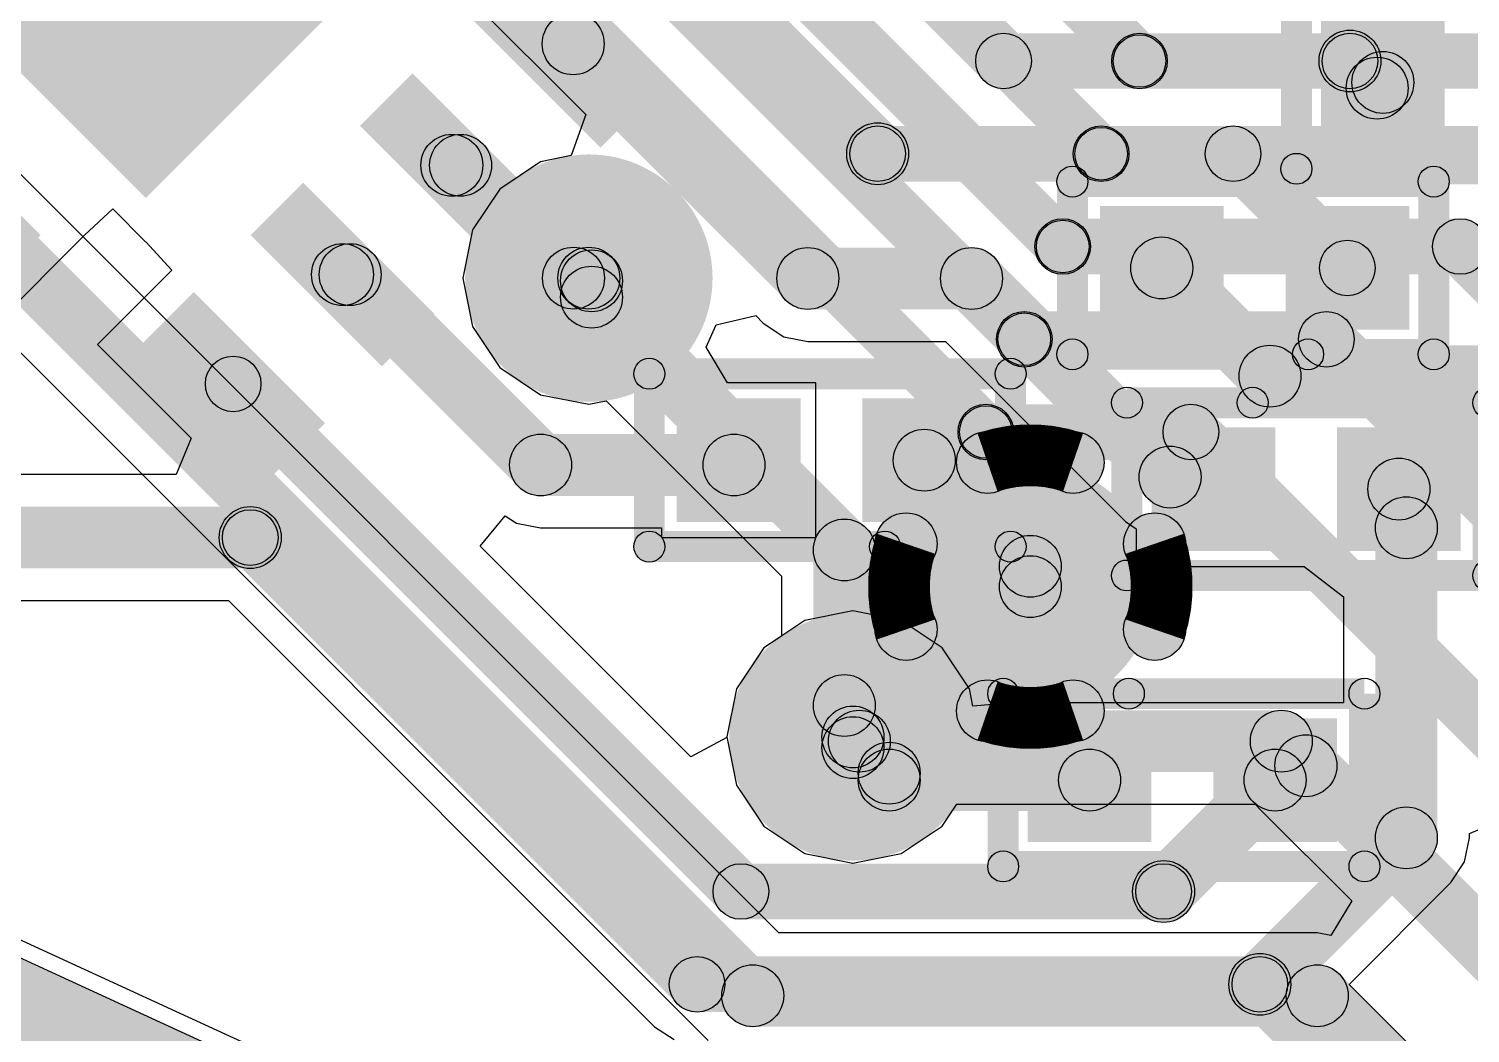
# Model space of a CAD drawing. Header units: millimetres. Extents: x -1.43 to 1.09, y -0.91 to 0.99.
# Drawn here: x -1.0299 to -0.8464, y -0.8297 to -0.7018 of the extents above; entities that cross this region are included whole.
import ezdxf

# ---------------------------------------------------------------- set-up
doc = ezdxf.new("R2010")
doc.units = ezdxf.units.MM
doc.header["$MEASUREMENT"] = 0
for name, color, linetype in [('BottomLayer', 5, 'Continuous'), ('InternalPlane1', 76, 'Continuous'), ('InternalPlane2', 16, 'Continuous'), ('TopLayer', 1, 'Continuous'), ('TopOverlay', 2, 'Continuous'), ('TopPaste', 8, 'Continuous'), ('TopSolder', 216, 'Continuous'), ('ViaHoleLayer', 16, 'Continuous')]:
    doc.layers.add(name, color=color, linetype=linetype)

# ---------------------------------------------------------------- blocks, each defined once
blk = doc.blocks.new('__51051________19')
at = {"layer": 'TopLayer'}
for points in [[(-0.04076, -0.05341), (-0.04076, 0.06667), (0.03994, 0.06667), (0.03994, -0.05341)], [(0.05274, 0.0212), (0.07636, 0.0212), (0.07636, 0.01175), (0.05274, 0.01175)], [(0.05274, 0.00151), (0.07636, 0.00151), (0.07636, -0.00794), (0.05274, -0.00794)], [(0.05274, -0.01817), (0.07636, -0.01817), (0.07636, -0.02762), (0.05274, -0.02762)], [(0.05274, -0.03786), (0.07636, -0.03786), (0.07636, -0.04731), (0.05274, -0.04731)], [(0.05274, -0.05754), (0.07636, -0.05754), (0.07636, -0.06699), (0.05274, -0.06699)], [(0.02439, -0.08983), (0.02439, -0.0662), (0.03384, -0.0662), (0.03384, -0.08983)]]:
    blk.add_hatch(color=1, dxfattribs=at).paths.add_polyline_path(points)
at = {"layer": 'TopPaste'}
for points in [[(-0.04076, -0.05341), (-0.04076, 0.06667), (0.03994, 0.06667), (0.03994, -0.05341)], [(0.05274, 0.0212), (0.07636, 0.0212), (0.07636, 0.01175), (0.05274, 0.01175)], [(0.05274, 0.00151), (0.07636, 0.00151), (0.07636, -0.00794), (0.05274, -0.00794)], [(0.05274, -0.01817), (0.07636, -0.01817), (0.07636, -0.02762), (0.05274, -0.02762)], [(0.05274, -0.03786), (0.07636, -0.03786), (0.07636, -0.04731), (0.05274, -0.04731)], [(0.05274, -0.05754), (0.07636, -0.05754), (0.07636, -0.06699), (0.05274, -0.06699)], [(0.02439, -0.08983), (0.02439, -0.0662), (0.03384, -0.0662), (0.03384, -0.08983)]]:
    blk.add_hatch(color=8, dxfattribs=at).paths.add_polyline_path(points)
at = {"layer": 'TopSolder'}
for points in [[(-0.04076, -0.05341), (-0.04076, 0.06667), (0.03994, 0.06667), (0.03994, -0.05341)], [(0.05274, 0.0212), (0.07636, 0.0212), (0.07636, 0.01175), (0.05274, 0.01175)], [(0.05274, 0.00151), (0.07636, 0.00151), (0.07636, -0.00794), (0.05274, -0.00794)], [(0.05274, -0.01817), (0.07636, -0.01817), (0.07636, -0.02762), (0.05274, -0.02762)], [(0.05274, -0.03786), (0.07636, -0.03786), (0.07636, -0.04731), (0.05274, -0.04731)], [(0.05274, -0.05754), (0.07636, -0.05754), (0.07636, -0.06699), (0.05274, -0.06699)], [(0.02439, -0.08983), (0.02439, -0.0662), (0.03384, -0.0662), (0.03384, -0.08983)]]:
    blk.add_hatch(color=216, dxfattribs=at).paths.add_polyline_path(points)
blk = doc.blocks.new('PASSIVE__0201__0603__21')
at = {"layer": 'TopLayer'}
for points in [[(-0.00591, 0.00591), (0.00591, 0.00591), (0.00591, -0.00591), (-0.00591, -0.00591)], [(0.01772, 0.00591), (0.02953, 0.00591), (0.02953, -0.00591), (0.01772, -0.00591)]]:
    blk.add_hatch(color=1, dxfattribs=at).paths.add_polyline_path(points)
at = {"layer": 'TopOverlay'}
h = blk.add_hatch(color=2, dxfattribs=at)
edge = h.paths.add_edge_path()
edge.add_arc((-0.011, 0.011), 0.00197, 0, 360)
h = blk.add_hatch(color=2, dxfattribs=at)
edge = h.paths.add_edge_path()
edge.add_arc((-0.011, 0.011), 0.00197, 0, 360)
for points in [[(0.005, 0.01297), (0.005, 0.00903), (-0.011, 0.00903), (-0.011, 0.01297)], [(0.035, 0.01297), (0.035, 0.00903), (0.005, 0.00903), (0.005, 0.01297)], [(-0.01297, 0.011), (-0.00903, 0.011), (-0.00903, -0.011), (-0.01297, -0.011)], [(0.03303, 0.011), (0.03697, 0.011), (0.03697, -0.011), (0.03303, -0.011)], [(0.035, -0.00903), (0.035, -0.01297), (-0.011, -0.01297), (-0.011, -0.00903)]]:
    blk.add_hatch(color=2, dxfattribs=at).paths.add_polyline_path(points)
h = blk.add_hatch(color=2, dxfattribs=at)
edge = h.paths.add_edge_path()
edge.add_arc((0.005, 0.011), 0.00197, 0, 360)
h = blk.add_hatch(color=2, dxfattribs=at)
edge = h.paths.add_edge_path()
edge.add_arc((0.005, 0.011), 0.00197, 0, 360)
h = blk.add_hatch(color=2, dxfattribs=at)
edge = h.paths.add_edge_path()
edge.add_arc((0.035, 0.011), 0.00197, 0, 360)
h = blk.add_hatch(color=2, dxfattribs=at)
edge = h.paths.add_edge_path()
edge.add_arc((0.035, 0.011), 0.00197, 0, 360)
h = blk.add_hatch(color=2, dxfattribs=at)
edge = h.paths.add_edge_path()
edge.add_arc((-0.011, -0.011), 0.00197, 0, 360)
h = blk.add_hatch(color=2, dxfattribs=at)
edge = h.paths.add_edge_path()
edge.add_arc((-0.011, -0.011), 0.00197, 0, 360)
h = blk.add_hatch(color=2, dxfattribs=at)
edge = h.paths.add_edge_path()
edge.add_arc((0.035, -0.011), 0.00197, 0, 360)
h = blk.add_hatch(color=2, dxfattribs=at)
edge = h.paths.add_edge_path()
edge.add_arc((0.035, -0.011), 0.00197, 0, 360)
at = {"layer": 'TopPaste'}
for points in [[(-0.00591, 0.00591), (0.00591, 0.00591), (0.00591, -0.00591), (-0.00591, -0.00591)], [(0.01772, 0.00591), (0.02953, 0.00591), (0.02953, -0.00591), (0.01772, -0.00591)]]:
    blk.add_hatch(color=8, dxfattribs=at).paths.add_polyline_path(points)
at = {"layer": 'TopSolder'}
for points in [[(-0.00787, 0.00787), (0.00787, 0.00787), (0.00787, -0.00787), (-0.00787, -0.00787)], [(0.01575, 0.00787), (0.0315, 0.00787), (0.0315, -0.00787), (0.01575, -0.00787)]]:
    blk.add_hatch(color=216, dxfattribs=at).paths.add_polyline_path(points)
at = {"layer": 'TopOverlay'}
for centre in [(-0.011, 0.011), (-0.011, 0.011), (0.005, 0.011), (0.005, 0.011), (0.035, 0.011), (0.035, 0.011), (-0.011, -0.011), (-0.011, -0.011), (0.035, -0.011), (0.035, -0.011)]:
    blk.add_circle(centre, 0.00197, dxfattribs=at)
blk = doc.blocks.new('PASSIVE__0201__0603__30')
at = {"layer": 'TopLayer'}
for points in [[(-0.00591, 0.00591), (0.00591, 0.00591), (0.00591, -0.00591), (-0.00591, -0.00591)], [(0.01772, 0.00591), (0.02953, 0.00591), (0.02953, -0.00591), (0.01772, -0.00591)]]:
    blk.add_hatch(color=1, dxfattribs=at).paths.add_polyline_path(points)
at = {"layer": 'TopOverlay'}
h = blk.add_hatch(color=2, dxfattribs=at)
edge = h.paths.add_edge_path()
edge.add_arc((-0.011, 0.011), 0.00197, 0, 360)
h = blk.add_hatch(color=2, dxfattribs=at)
edge = h.paths.add_edge_path()
edge.add_arc((-0.011, 0.011), 0.00197, 0, 360)
for points in [[(-0.011, 0.00903), (-0.011, 0.01297), (0.005, 0.01297), (0.005, 0.00903)], [(0.005, 0.00903), (0.005, 0.01297), (0.035, 0.01297), (0.035, 0.00903)], [(-0.00903, -0.011), (-0.01297, -0.011), (-0.01297, 0.011), (-0.00903, 0.011)], [(0.03697, -0.011), (0.03303, -0.011), (0.03303, 0.011), (0.03697, 0.011)], [(-0.011, -0.01297), (-0.011, -0.00903), (0.035, -0.00903), (0.035, -0.01297)]]:
    blk.add_hatch(color=2, dxfattribs=at).paths.add_polyline_path(points)
h = blk.add_hatch(color=2, dxfattribs=at)
edge = h.paths.add_edge_path()
edge.add_arc((0.005, 0.011), 0.00197, 0, 360)
h = blk.add_hatch(color=2, dxfattribs=at)
edge = h.paths.add_edge_path()
edge.add_arc((0.005, 0.011), 0.00197, 0, 360)
h = blk.add_hatch(color=2, dxfattribs=at)
edge = h.paths.add_edge_path()
edge.add_arc((0.035, 0.011), 0.00197, 0, 360)
h = blk.add_hatch(color=2, dxfattribs=at)
edge = h.paths.add_edge_path()
edge.add_arc((0.035, 0.011), 0.00197, 0, 360)
h = blk.add_hatch(color=2, dxfattribs=at)
edge = h.paths.add_edge_path()
edge.add_arc((-0.011, -0.011), 0.00197, 0, 360)
h = blk.add_hatch(color=2, dxfattribs=at)
edge = h.paths.add_edge_path()
edge.add_arc((-0.011, -0.011), 0.00197, 0, 360)
h = blk.add_hatch(color=2, dxfattribs=at)
edge = h.paths.add_edge_path()
edge.add_arc((0.035, -0.011), 0.00197, 0, 360)
h = blk.add_hatch(color=2, dxfattribs=at)
edge = h.paths.add_edge_path()
edge.add_arc((0.035, -0.011), 0.00197, 0, 360)
at = {"layer": 'TopPaste'}
for points in [[(-0.00591, 0.00591), (0.00591, 0.00591), (0.00591, -0.00591), (-0.00591, -0.00591)], [(0.01772, 0.00591), (0.02953, 0.00591), (0.02953, -0.00591), (0.01772, -0.00591)]]:
    blk.add_hatch(color=8, dxfattribs=at).paths.add_polyline_path(points)
at = {"layer": 'TopSolder'}
for points in [[(-0.00787, 0.00787), (0.00787, 0.00787), (0.00787, -0.00787), (-0.00787, -0.00787)], [(0.01575, 0.00787), (0.0315, 0.00787), (0.0315, -0.00787), (0.01575, -0.00787)]]:
    blk.add_hatch(color=216, dxfattribs=at).paths.add_polyline_path(points)
at = {"layer": 'TopOverlay'}
for centre in [(-0.011, 0.011), (-0.011, 0.011), (0.005, 0.011), (0.005, 0.011), (0.035, 0.011), (0.035, 0.011), (-0.011, -0.011), (-0.011, -0.011), (0.035, -0.011), (0.035, -0.011)]:
    blk.add_circle(centre, 0.00197, dxfattribs=at)
blk = doc.blocks.new('PASSIVE__0201__0603__48')
at = {"layer": 'TopLayer'}
for points in [[(-0.00591, 0.00591), (0.00591, 0.00591), (0.00591, -0.00591), (-0.00591, -0.00591)], [(0.01772, 0.00591), (0.02953, 0.00591), (0.02953, -0.00591), (0.01772, -0.00591)]]:
    blk.add_hatch(color=1, dxfattribs=at).paths.add_polyline_path(points)
at = {"layer": 'TopOverlay'}
h = blk.add_hatch(color=2, dxfattribs=at)
edge = h.paths.add_edge_path()
edge.add_arc((-0.011, 0.011), 0.00197, 0, 360)
h = blk.add_hatch(color=2, dxfattribs=at)
edge = h.paths.add_edge_path()
edge.add_arc((-0.011, 0.011), 0.00197, 0, 360)
for points in [[(-0.011, 0.00903), (-0.011, 0.01297), (0.005, 0.01297), (0.005, 0.00903)], [(0.005, 0.00903), (0.005, 0.01297), (0.035, 0.01297), (0.035, 0.00903)], [(-0.00903, -0.011), (-0.01297, -0.011), (-0.01297, 0.011), (-0.00903, 0.011)], [(0.03697, -0.011), (0.03303, -0.011), (0.03303, 0.011), (0.03697, 0.011)], [(-0.011, -0.01297), (-0.011, -0.00903), (0.035, -0.00903), (0.035, -0.01297)]]:
    blk.add_hatch(color=2, dxfattribs=at).paths.add_polyline_path(points)
h = blk.add_hatch(color=2, dxfattribs=at)
edge = h.paths.add_edge_path()
edge.add_arc((0.005, 0.011), 0.00197, 0, 360)
h = blk.add_hatch(color=2, dxfattribs=at)
edge = h.paths.add_edge_path()
edge.add_arc((0.005, 0.011), 0.00197, 0, 360)
h = blk.add_hatch(color=2, dxfattribs=at)
edge = h.paths.add_edge_path()
edge.add_arc((0.035, 0.011), 0.00197, 0, 360)
h = blk.add_hatch(color=2, dxfattribs=at)
edge = h.paths.add_edge_path()
edge.add_arc((0.035, 0.011), 0.00197, 0, 360)
h = blk.add_hatch(color=2, dxfattribs=at)
edge = h.paths.add_edge_path()
edge.add_arc((-0.011, -0.011), 0.00197, 0, 360)
h = blk.add_hatch(color=2, dxfattribs=at)
edge = h.paths.add_edge_path()
edge.add_arc((-0.011, -0.011), 0.00197, 0, 360)
h = blk.add_hatch(color=2, dxfattribs=at)
edge = h.paths.add_edge_path()
edge.add_arc((0.035, -0.011), 0.00197, 0, 360)
h = blk.add_hatch(color=2, dxfattribs=at)
edge = h.paths.add_edge_path()
edge.add_arc((0.035, -0.011), 0.00197, 0, 360)
at = {"layer": 'TopPaste'}
for points in [[(-0.00591, 0.00591), (0.00591, 0.00591), (0.00591, -0.00591), (-0.00591, -0.00591)], [(0.01772, 0.00591), (0.02953, 0.00591), (0.02953, -0.00591), (0.01772, -0.00591)]]:
    blk.add_hatch(color=8, dxfattribs=at).paths.add_polyline_path(points)
at = {"layer": 'TopSolder'}
for points in [[(-0.00787, 0.00787), (0.00787, 0.00787), (0.00787, -0.00787), (-0.00787, -0.00787)], [(0.01575, 0.00787), (0.0315, 0.00787), (0.0315, -0.00787), (0.01575, -0.00787)]]:
    blk.add_hatch(color=216, dxfattribs=at).paths.add_polyline_path(points)
at = {"layer": 'TopOverlay'}
for centre in [(-0.011, 0.011), (-0.011, 0.011), (0.005, 0.011), (0.005, 0.011), (0.035, 0.011), (0.035, 0.011), (-0.011, -0.011), (-0.011, -0.011), (0.035, -0.011), (0.035, -0.011)]:
    blk.add_circle(centre, 0.00197, dxfattribs=at)
blk = doc.blocks.new('PASSIVE__0201__0603__52')
at = {"layer": 'TopLayer'}
for points in [[(-0.00591, 0.00591), (0.00591, 0.00591), (0.00591, -0.00591), (-0.00591, -0.00591)], [(0.01772, 0.00591), (0.02953, 0.00591), (0.02953, -0.00591), (0.01772, -0.00591)]]:
    blk.add_hatch(color=1, dxfattribs=at).paths.add_polyline_path(points)
at = {"layer": 'TopOverlay'}
h = blk.add_hatch(color=2, dxfattribs=at)
edge = h.paths.add_edge_path()
edge.add_arc((-0.011, 0.011), 0.00197, 0, 360)
h = blk.add_hatch(color=2, dxfattribs=at)
edge = h.paths.add_edge_path()
edge.add_arc((-0.011, 0.011), 0.00197, 0, 360)
for points in [[(0.005, 0.01297), (0.005, 0.00903), (-0.011, 0.00903), (-0.011, 0.01297)], [(0.035, 0.01297), (0.035, 0.00903), (0.005, 0.00903), (0.005, 0.01297)], [(-0.01297, 0.011), (-0.00903, 0.011), (-0.00903, -0.011), (-0.01297, -0.011)], [(0.03303, 0.011), (0.03697, 0.011), (0.03697, -0.011), (0.03303, -0.011)], [(0.035, -0.00903), (0.035, -0.01297), (-0.011, -0.01297), (-0.011, -0.00903)]]:
    blk.add_hatch(color=2, dxfattribs=at).paths.add_polyline_path(points)
h = blk.add_hatch(color=2, dxfattribs=at)
edge = h.paths.add_edge_path()
edge.add_arc((0.005, 0.011), 0.00197, 0, 360)
h = blk.add_hatch(color=2, dxfattribs=at)
edge = h.paths.add_edge_path()
edge.add_arc((0.005, 0.011), 0.00197, 0, 360)
h = blk.add_hatch(color=2, dxfattribs=at)
edge = h.paths.add_edge_path()
edge.add_arc((0.035, 0.011), 0.00197, 0, 360)
h = blk.add_hatch(color=2, dxfattribs=at)
edge = h.paths.add_edge_path()
edge.add_arc((0.035, 0.011), 0.00197, 0, 360)
h = blk.add_hatch(color=2, dxfattribs=at)
edge = h.paths.add_edge_path()
edge.add_arc((-0.011, -0.011), 0.00197, 0, 360)
h = blk.add_hatch(color=2, dxfattribs=at)
edge = h.paths.add_edge_path()
edge.add_arc((-0.011, -0.011), 0.00197, 0, 360)
h = blk.add_hatch(color=2, dxfattribs=at)
edge = h.paths.add_edge_path()
edge.add_arc((0.035, -0.011), 0.00197, 0, 360)
h = blk.add_hatch(color=2, dxfattribs=at)
edge = h.paths.add_edge_path()
edge.add_arc((0.035, -0.011), 0.00197, 0, 360)
at = {"layer": 'TopPaste'}
for points in [[(-0.00591, 0.00591), (0.00591, 0.00591), (0.00591, -0.00591), (-0.00591, -0.00591)], [(0.01772, 0.00591), (0.02953, 0.00591), (0.02953, -0.00591), (0.01772, -0.00591)]]:
    blk.add_hatch(color=8, dxfattribs=at).paths.add_polyline_path(points)
at = {"layer": 'TopSolder'}
for points in [[(-0.00787, 0.00787), (0.00787, 0.00787), (0.00787, -0.00787), (-0.00787, -0.00787)], [(0.01575, 0.00787), (0.0315, 0.00787), (0.0315, -0.00787), (0.01575, -0.00787)]]:
    blk.add_hatch(color=216, dxfattribs=at).paths.add_polyline_path(points)
at = {"layer": 'TopOverlay'}
for centre in [(-0.011, 0.011), (-0.011, 0.011), (0.005, 0.011), (0.005, 0.011), (0.035, 0.011), (0.035, 0.011), (-0.011, -0.011), (-0.011, -0.011), (0.035, -0.011), (0.035, -0.011)]:
    blk.add_circle(centre, 0.00197, dxfattribs=at)
blk = doc.blocks.new('PASSIVE__0201__0603__53')
at = {"layer": 'TopLayer'}
for points in [[(-0.00591, 0.00591), (0.00591, 0.00591), (0.00591, -0.00591), (-0.00591, -0.00591)], [(0.01772, 0.00591), (0.02953, 0.00591), (0.02953, -0.00591), (0.01772, -0.00591)]]:
    blk.add_hatch(color=1, dxfattribs=at).paths.add_polyline_path(points)
at = {"layer": 'TopOverlay'}
h = blk.add_hatch(color=2, dxfattribs=at)
edge = h.paths.add_edge_path()
edge.add_arc((-0.011, 0.011), 0.00197, 0, 360)
h = blk.add_hatch(color=2, dxfattribs=at)
edge = h.paths.add_edge_path()
edge.add_arc((-0.011, 0.011), 0.00197, 0, 360)
for points in [[(-0.011, 0.00903), (-0.011, 0.01297), (0.005, 0.01297), (0.005, 0.00903)], [(0.005, 0.00903), (0.005, 0.01297), (0.035, 0.01297), (0.035, 0.00903)], [(-0.00903, -0.011), (-0.01297, -0.011), (-0.01297, 0.011), (-0.00903, 0.011)], [(0.03697, -0.011), (0.03303, -0.011), (0.03303, 0.011), (0.03697, 0.011)], [(-0.011, -0.01297), (-0.011, -0.00903), (0.035, -0.00903), (0.035, -0.01297)]]:
    blk.add_hatch(color=2, dxfattribs=at).paths.add_polyline_path(points)
h = blk.add_hatch(color=2, dxfattribs=at)
edge = h.paths.add_edge_path()
edge.add_arc((0.005, 0.011), 0.00197, 0, 360)
h = blk.add_hatch(color=2, dxfattribs=at)
edge = h.paths.add_edge_path()
edge.add_arc((0.005, 0.011), 0.00197, 0, 360)
h = blk.add_hatch(color=2, dxfattribs=at)
edge = h.paths.add_edge_path()
edge.add_arc((0.035, 0.011), 0.00197, 0, 360)
h = blk.add_hatch(color=2, dxfattribs=at)
edge = h.paths.add_edge_path()
edge.add_arc((0.035, 0.011), 0.00197, 0, 360)
h = blk.add_hatch(color=2, dxfattribs=at)
edge = h.paths.add_edge_path()
edge.add_arc((-0.011, -0.011), 0.00197, 0, 360)
h = blk.add_hatch(color=2, dxfattribs=at)
edge = h.paths.add_edge_path()
edge.add_arc((-0.011, -0.011), 0.00197, 0, 360)
h = blk.add_hatch(color=2, dxfattribs=at)
edge = h.paths.add_edge_path()
edge.add_arc((0.035, -0.011), 0.00197, 0, 360)
h = blk.add_hatch(color=2, dxfattribs=at)
edge = h.paths.add_edge_path()
edge.add_arc((0.035, -0.011), 0.00197, 0, 360)
at = {"layer": 'TopPaste'}
for points in [[(-0.00591, 0.00591), (0.00591, 0.00591), (0.00591, -0.00591), (-0.00591, -0.00591)], [(0.01772, 0.00591), (0.02953, 0.00591), (0.02953, -0.00591), (0.01772, -0.00591)]]:
    blk.add_hatch(color=8, dxfattribs=at).paths.add_polyline_path(points)
at = {"layer": 'TopSolder'}
for points in [[(-0.00787, 0.00787), (0.00787, 0.00787), (0.00787, -0.00787), (-0.00787, -0.00787)], [(0.01575, 0.00787), (0.0315, 0.00787), (0.0315, -0.00787), (0.01575, -0.00787)]]:
    blk.add_hatch(color=216, dxfattribs=at).paths.add_polyline_path(points)
at = {"layer": 'TopOverlay'}
for centre in [(-0.011, 0.011), (-0.011, 0.011), (0.005, 0.011), (0.005, 0.011), (0.035, 0.011), (0.035, 0.011), (-0.011, -0.011), (-0.011, -0.011), (0.035, -0.011), (0.035, -0.011)]:
    blk.add_circle(centre, 0.00197, dxfattribs=at)

msp = doc.modelspace()

# ---------------------------------------------------------------- hatches: boundary and pattern name
at = {"layer": 'BottomLayer'}
for points in [[(-0.98445, -0.61475), (-0.97972, -0.61002), (-0.88617, -0.70356), (-0.8909, -0.7083)], [(-0.98934, -0.62656), (-0.98461, -0.62183), (-0.89106, -0.71537), (-0.8958, -0.72011)], [(-0.99423, -0.63837), (-0.9895, -0.63364), (-0.89596, -0.72719), (-0.90069, -0.73192)], [(-0.99912, -0.65019), (-0.99439, -0.64545), (-0.90085, -0.739), (-0.90558, -0.74373)], [(-1.00402, -0.662), (-0.99928, -0.65726), (-0.90574, -0.75081), (-0.91047, -0.75554)], [(-0.88854, -0.70947), (-0.88854, -0.70239), (-0.82944, -0.70239), (-0.82944, -0.70947)], [(-1.05959, -0.70871), (-1.05402, -0.70315), (-0.935, -0.82217), (-0.94056, -0.82774)], [(-0.89343, -0.72128), (-0.89343, -0.7142), (-0.84281, -0.7142), (-0.84281, -0.72128)], [(-0.89832, -0.7331), (-0.89832, -0.72601), (-0.8477, -0.72601), (-0.8477, -0.7331)], [(-0.8502, -0.73206), (-0.84519, -0.72705), (-0.7353, -0.83694), (-0.74031, -0.84196)], [(-0.96143, -0.73637), (-0.95586, -0.7308), (-0.95553, -0.73113), (-0.9611, -0.7367)], [(-0.95438, -0.736), (-0.96225, -0.736), (-0.96225, -0.73392), (-0.95438, -0.73392)], [(-0.9611, -0.73878), (-0.95553, -0.73321), (-0.92333, -0.76541), (-0.9289, -0.77098)], [(-0.90321, -0.74491), (-0.90321, -0.73782), (-0.86475, -0.73782), (-0.86475, -0.74491)], [(-0.86725, -0.74387), (-0.86224, -0.73886), (-0.82056, -0.78053), (-0.82558, -0.78555)], [(-0.90811, -0.75672), (-0.90811, -0.74963), (-0.882, -0.74963), (-0.882, -0.75672)], [(-0.88451, -0.75568), (-0.8795, -0.75067), (-0.80946, -0.8207), (-0.81447, -0.82571)], [(-0.92218, -0.788), (-0.93005, -0.788), (-0.93005, -0.76819), (-0.92218, -0.76819)], [(-0.92991, -0.78904), (-0.92232, -0.78697), (-0.92123, -0.79096), (-0.92883, -0.79304)], [(-0.92421, -0.79648), (-0.92421, -0.78861), (-0.87049, -0.78861), (-0.87049, -0.79648)], [(-0.92224, -0.79615), (-0.92781, -0.79058), (-0.92699, -0.78976), (-0.92142, -0.79533)], [(-0.87327, -0.79533), (-0.8677, -0.78976), (-0.86457, -0.79289), (-0.87014, -0.79846)], [(-0.87014, -0.79846), (-0.86457, -0.79289), (-0.82304, -0.83443), (-0.8286, -0.83999)], [(-0.93778, -0.82889), (-0.93778, -0.82102), (-0.86591, -0.82102), (-0.86591, -0.82889)], [(-0.8687, -0.82774), (-0.86313, -0.82217), (-0.83119, -0.85411), (-0.83676, -0.85968)]]:
    msp.add_hatch(color=5, dxfattribs=at).paths.add_polyline_path(points)
h = msp.add_hatch(color=5, dxfattribs=at)
edge = h.paths.add_edge_path()
edge.add_arc((-0.88854, -0.70593), 0.00354, 0, 360)
h = msp.add_hatch(color=5, dxfattribs=at)
edge = h.paths.add_edge_path()
edge.add_arc((-0.88854, -0.70593), 0.00335, 0, 360)
h = msp.add_hatch(color=5, dxfattribs=at)
edge = h.paths.add_edge_path()
edge.add_arc((-0.89343, -0.71774), 0.00354, 0, 360)
h = msp.add_hatch(color=5, dxfattribs=at)
edge = h.paths.add_edge_path()
edge.add_arc((-0.89343, -0.71774), 0.00335, 0, 360)
h = msp.add_hatch(color=5, dxfattribs=at)
edge = h.paths.add_edge_path()
edge.add_arc((-0.95865, -0.73358), 0.01181, 0, 360)
h = msp.add_hatch(color=5, dxfattribs=at)
edge = h.paths.add_edge_path()
edge.add_arc((-0.89832, -0.72955), 0.00354, 0, 360)
h = msp.add_hatch(color=5, dxfattribs=at)
edge = h.paths.add_edge_path()
edge.add_arc((-0.89832, -0.72955), 0.00335, 0, 360)
h = msp.add_hatch(color=5, dxfattribs=at)
edge = h.paths.add_edge_path()
edge.add_arc((-0.8477, -0.72955), 0.00354, 0, 360)
h = msp.add_hatch(color=5, dxfattribs=at)
edge = h.paths.add_edge_path()
edge.add_arc((-0.8477, -0.72955), 0.00354, 0, 360)
h = msp.add_hatch(color=5, dxfattribs=at)
edge = h.paths.add_edge_path()
edge.add_arc((-0.95865, -0.73358), 0.00394, 0, 360)
h = msp.add_hatch(color=5, dxfattribs=at)
edge = h.paths.add_edge_path()
edge.add_arc((-0.95831, -0.73392), 0.00394, 0, 360)
h = msp.add_hatch(color=5, dxfattribs=at)
edge = h.paths.add_edge_path()
edge.add_arc((-0.95831, -0.73392), 0.00394, 0, 360)
h = msp.add_hatch(color=5, dxfattribs=at)
edge = h.paths.add_edge_path()
edge.add_arc((-0.95831, -0.736), 0.00394, 0, 360)
h = msp.add_hatch(color=5, dxfattribs=at)
edge = h.paths.add_edge_path()
edge.add_arc((-0.95831, -0.736), 0.00394, 0, 360)
h = msp.add_hatch(color=5, dxfattribs=at)
edge = h.paths.add_edge_path()
edge.add_arc((-0.90321, -0.74136), 0.00354, 0, 360)
h = msp.add_hatch(color=5, dxfattribs=at)
edge = h.paths.add_edge_path()
edge.add_arc((-0.90321, -0.74136), 0.00335, 0, 360)
h = msp.add_hatch(color=5, dxfattribs=at)
edge = h.paths.add_edge_path()
edge.add_arc((-0.86475, -0.74136), 0.00354, 0, 360)
h = msp.add_hatch(color=5, dxfattribs=at)
edge = h.paths.add_edge_path()
edge.add_arc((-0.86475, -0.74136), 0.00354, 0, 360)
h = msp.add_hatch(color=5, dxfattribs=at)
edge = h.paths.add_edge_path()
edge.add_arc((-0.90811, -0.75317), 0.00354, 0, 360)
h = msp.add_hatch(color=5, dxfattribs=at)
edge = h.paths.add_edge_path()
edge.add_arc((-0.90811, -0.75317), 0.00335, 0, 360)
h = msp.add_hatch(color=5, dxfattribs=at)
edge = h.paths.add_edge_path()
edge.add_arc((-0.882, -0.75317), 0.00354, 0, 360)
h = msp.add_hatch(color=5, dxfattribs=at)
edge = h.paths.add_edge_path()
edge.add_arc((-0.882, -0.75317), 0.00354, 0, 360)
h = msp.add_hatch(color=5, dxfattribs=at)
edge = h.paths.add_edge_path()
edge.add_arc((-0.90244, -0.77286), 0.01181, 0, 360)
h = msp.add_hatch(color=5, dxfattribs=at)
edge = h.paths.add_edge_path()
edge.add_arc((-0.92612, -0.76819), 0.00394, 0, 360)
h = msp.add_hatch(color=5, dxfattribs=at)
edge = h.paths.add_edge_path()
edge.add_arc((-0.92612, -0.76819), 0.00394, 0, 360)
h = msp.add_hatch(color=5, dxfattribs=at)
edge = h.paths.add_edge_path()
edge.add_arc((-0.92503, -0.792), 0.01181, 0, 360)
h = msp.add_hatch(color=5, dxfattribs=at)
edge = h.paths.add_edge_path()
edge.add_arc((-0.92612, -0.788), 0.00394, 0, 360)
h = msp.add_hatch(color=5, dxfattribs=at)
edge = h.paths.add_edge_path()
edge.add_arc((-0.92612, -0.788), 0.00394, 0, 360)
h = msp.add_hatch(color=5, dxfattribs=at)
edge = h.paths.add_edge_path()
edge.add_arc((-0.92503, -0.792), 0.00394, 0, 360)
h = msp.add_hatch(color=5, dxfattribs=at)
edge = h.paths.add_edge_path()
edge.add_arc((-0.92421, -0.79254), 0.00394, 0, 360)
h = msp.add_hatch(color=5, dxfattribs=at)
edge = h.paths.add_edge_path()
edge.add_arc((-0.92421, -0.79254), 0.00394, 0, 360)
h = msp.add_hatch(color=5, dxfattribs=at)
edge = h.paths.add_edge_path()
edge.add_arc((-0.87049, -0.79254), 0.00394, 0, 360)
h = msp.add_hatch(color=5, dxfattribs=at)
edge = h.paths.add_edge_path()
edge.add_arc((-0.87049, -0.79254), 0.00394, 0, 360)
h = msp.add_hatch(color=5, dxfattribs=at)
edge = h.paths.add_edge_path()
edge.add_arc((-0.92503, -0.79336), 0.00394, 0, 360)
h = msp.add_hatch(color=5, dxfattribs=at)
edge = h.paths.add_edge_path()
edge.add_arc((-0.86736, -0.79567), 0.00394, 0, 360)
h = msp.add_hatch(color=5, dxfattribs=at)
edge = h.paths.add_edge_path()
edge.add_arc((-0.86736, -0.79567), 0.00394, 0, 360)
h = msp.add_hatch(color=5, dxfattribs=at)
edge = h.paths.add_edge_path()
edge.add_arc((-0.93778, -0.82495), 0.00394, 0, 360)
h = msp.add_hatch(color=5, dxfattribs=at)
edge = h.paths.add_edge_path()
edge.add_arc((-0.93778, -0.82495), 0.00394, 0, 360)
h = msp.add_hatch(color=5, dxfattribs=at)
edge = h.paths.add_edge_path()
edge.add_arc((-0.86591, -0.82495), 0.00394, 0, 360)
h = msp.add_hatch(color=5, dxfattribs=at)
edge = h.paths.add_edge_path()
edge.add_arc((-0.86591, -0.82495), 0.00394, 0, 360)
at = {"layer": 'InternalPlane1'}
h = msp.add_hatch(color=76, dxfattribs=at)
edge = h.paths.add_edge_path()
edge.add_arc((-0.95865, -0.73358), 0.01575, 0, 360)
h = msp.add_hatch(color=76, dxfattribs=at)
edge = h.paths.add_edge_path()
edge.add_arc((-0.90789, -0.75704), 0.00394, 0, 360)
h = msp.add_hatch(color=76, dxfattribs=at)
edge = h.paths.add_edge_path()
edge.add_arc((-0.897, -0.75704), 0.00394, 0, 360)
h = msp.add_hatch(color=76, dxfattribs=at)
edge = h.paths.add_edge_path()
edge.add_arc((-0.91826, -0.76741), 0.00394, 0, 360)
h = msp.add_hatch(color=76, dxfattribs=at)
edge = h.paths.add_edge_path()
edge.add_arc((-0.88662, -0.76741), 0.00394, 0, 360)
h = msp.add_hatch(color=76, dxfattribs=at)
edge = h.paths.add_edge_path()
edge.add_arc((-0.91826, -0.77831), 0.00394, 0, 360)
h = msp.add_hatch(color=76, dxfattribs=at)
edge = h.paths.add_edge_path()
edge.add_arc((-0.88662, -0.77831), 0.00394, 0, 360)
h = msp.add_hatch(color=76, dxfattribs=at)
edge = h.paths.add_edge_path()
edge.add_arc((-0.92503, -0.792), 0.01575, 0, 360)
h = msp.add_hatch(color=76, dxfattribs=at)
edge = h.paths.add_edge_path()
edge.add_arc((-0.90789, -0.78868), 0.00394, 0, 360)
h = msp.add_hatch(color=76, dxfattribs=at)
edge = h.paths.add_edge_path()
edge.add_arc((-0.897, -0.78868), 0.00394, 0, 360)
msp.add_hatch(color=76, dxfattribs=at).paths.add_polyline_path([(-1.04971, -0.82899), (-1.04314, -0.81468), (-0.99478, -0.83688), (-1.00135, -0.85119)])
at = {"layer": 'InternalPlane2'}
h = msp.add_hatch(color=16, dxfattribs=at)
edge = h.paths.add_edge_path()
edge.add_arc((-0.95865, -0.73358), 0.01575, 0, 360)
h = msp.add_hatch(color=16, dxfattribs=at)
edge = h.paths.add_edge_path()
edge.add_arc((-0.90244, -0.77286), 0.01575, 0, 360)
h = msp.add_hatch(color=16, dxfattribs=at)
edge = h.paths.add_edge_path()
edge.add_arc((-0.92503, -0.792), 0.01575, 0, 360)
msp.add_hatch(color=16, dxfattribs=at).paths.add_polyline_path([(-1.04971, -0.82899), (-1.04314, -0.81468), (-0.99478, -0.83688), (-1.00135, -0.85119)])
at = {"layer": 'TopLayer'}
for points in [[(-0.93684, -0.67996), (-0.93183, -0.67495), (-0.90335, -0.70342), (-0.90836, -0.70844)], [(-0.95104, -0.69415), (-0.94547, -0.68859), (-0.9191, -0.71496), (-0.92467, -0.72052)], [(-0.96342, -0.70654), (-0.95785, -0.70097), (-0.92799, -0.73084), (-0.93355, -0.7364)], [(-0.90585, -0.70947), (-0.90585, -0.70239), (-0.86175, -0.70239), (-0.86175, -0.70947)], [(-0.86453, -0.70871), (-0.85896, -0.70315), (-0.8555, -0.70661), (-0.86107, -0.71217)], [(-0.8555, -0.71217), (-0.86107, -0.70661), (-0.86034, -0.70588), (-0.85477, -0.71145)], [(-0.97609, -0.72315), (-0.97609, -0.71527), (-0.97498, -0.71527), (-0.97498, -0.72315)], [(-0.92188, -0.72128), (-0.92188, -0.7142), (-0.87663, -0.7142), (-0.87663, -0.72128)], [(-0.87913, -0.72025), (-0.87412, -0.71524), (-0.85958, -0.72978), (-0.86459, -0.73479)], [(-0.97776, -0.72199), (-0.97219, -0.71643), (-0.95782, -0.7308), (-0.96339, -0.73637)], [(-0.99001, -0.73707), (-0.99001, -0.72919), (-0.98903, -0.72919), (-0.98903, -0.73707)], [(-0.9606, -0.73752), (-0.9606, -0.72965), (-0.95865, -0.72965), (-0.95865, -0.73752)], [(-0.93077, -0.73756), (-0.93077, -0.72968), (-0.90993, -0.72968), (-0.90993, -0.73756)], [(-0.88849, -0.73507), (-0.88292, -0.7295), (-0.86914, -0.74328), (-0.87471, -0.74885)], [(-0.99181, -0.73591), (-0.98625, -0.73034), (-0.96201, -0.75458), (-0.96758, -0.76015)], [(-0.91272, -0.7364), (-0.90715, -0.73084), (-0.88186, -0.75612), (-0.88743, -0.76169)], [(-0.87193, -0.75), (-0.87193, -0.74213), (-0.84114, -0.74213), (-0.84114, -0.75)], [(-1.00643, -0.74955), (-1.00142, -0.74454), (-0.93679, -0.80918), (-0.9418, -0.81419)], [(-0.85273, -0.76323), (-0.8583, -0.75766), (-0.84392, -0.74328), (-0.83835, -0.74885)], [(-0.96479, -0.7613), (-0.96479, -0.75343), (-0.94017, -0.75343), (-0.94017, -0.7613)], [(-0.91873, -0.75954), (-0.91316, -0.75398), (-0.89966, -0.76748), (-0.90523, -0.77305)], [(-1.06258, -0.77055), (-1.06258, -0.76268), (-1.00176, -0.76268), (-1.00176, -0.77055)], [(-1.00426, -0.76912), (-0.99925, -0.76411), (-0.94237, -0.82099), (-0.94738, -0.826)], [(-0.85063, -0.80485), (-0.8585, -0.80485), (-0.8585, -0.76536), (-0.85063, -0.76536)], [(-0.89851, -0.77286), (-0.90638, -0.77286), (-0.90638, -0.77027), (-0.89851, -0.77027)], [(-0.92781, -0.79478), (-0.92224, -0.78922), (-0.91763, -0.79383), (-0.9232, -0.7994)], [(-0.92041, -0.80143), (-0.92041, -0.79355), (-0.8949, -0.79355), (-0.8949, -0.80143)], [(-0.88269, -0.81447), (-0.88826, -0.8089), (-0.87407, -0.79471), (-0.8685, -0.80027)], [(-0.91648, -0.79749), (-0.92435, -0.79749), (-0.92435, -0.79661), (-0.91648, -0.79661)], [(-0.87043, -0.82628), (-0.876, -0.82071), (-0.85735, -0.80206), (-0.85178, -0.80763)], [(-0.93929, -0.81523), (-0.93929, -0.80814), (-0.88548, -0.80814), (-0.88548, -0.81523)], [(-0.94487, -0.82704), (-0.94487, -0.81995), (-0.87322, -0.81995), (-0.87322, -0.82704)], [(-0.876, -0.82628), (-0.87043, -0.82071), (-0.81618, -0.87496), (-0.82175, -0.88053)]]:
    msp.add_hatch(color=1, dxfattribs=at).paths.add_polyline_path(points)
h = msp.add_hatch(color=1, dxfattribs=at)
edge = h.paths.add_edge_path()
edge.add_arc((-0.96064, -0.70375), 0.00394, 0, 360)
h = msp.add_hatch(color=1, dxfattribs=at)
edge = h.paths.add_edge_path()
edge.add_arc((-0.90585, -0.70593), 0.00354, 0, 360)
h = msp.add_hatch(color=1, dxfattribs=at)
edge = h.paths.add_edge_path()
edge.add_arc((-0.90585, -0.70593), 0.00354, 0, 360)
h = msp.add_hatch(color=1, dxfattribs=at)
edge = h.paths.add_edge_path()
edge.add_arc((-0.86175, -0.70593), 0.00394, 0, 360)
h = msp.add_hatch(color=1, dxfattribs=at)
edge = h.paths.add_edge_path()
edge.add_arc((-0.86175, -0.70593), 0.00354, 0, 360)
h = msp.add_hatch(color=1, dxfattribs=at)
edge = h.paths.add_edge_path()
edge.add_arc((-0.85829, -0.70939), 0.00394, 0, 360)
h = msp.add_hatch(color=1, dxfattribs=at)
edge = h.paths.add_edge_path()
edge.add_arc((-0.85829, -0.70939), 0.00394, 0, 360)
h = msp.add_hatch(color=1, dxfattribs=at)
edge = h.paths.add_edge_path()
edge.add_arc((-0.85756, -0.70866), 0.00394, 0, 360)
h = msp.add_hatch(color=1, dxfattribs=at)
edge = h.paths.add_edge_path()
edge.add_arc((-0.92188, -0.71774), 0.00394, 0, 360)
h = msp.add_hatch(color=1, dxfattribs=at)
edge = h.paths.add_edge_path()
edge.add_arc((-0.97609, -0.71921), 0.00394, 0, 360)
h = msp.add_hatch(color=1, dxfattribs=at)
edge = h.paths.add_edge_path()
edge.add_arc((-0.97498, -0.71921), 0.00394, 0, 360)
h = msp.add_hatch(color=1, dxfattribs=at)
edge = h.paths.add_edge_path()
edge.add_arc((-0.97498, -0.71921), 0.00394, 0, 360)
h = msp.add_hatch(color=1, dxfattribs=at)
edge = h.paths.add_edge_path()
edge.add_arc((-0.92188, -0.71774), 0.00354, 0, 360)
h = msp.add_hatch(color=1, dxfattribs=at)
edge = h.paths.add_edge_path()
edge.add_arc((-0.87663, -0.71774), 0.00354, 0, 360)
h = msp.add_hatch(color=1, dxfattribs=at)
edge = h.paths.add_edge_path()
edge.add_arc((-0.87663, -0.71774), 0.00354, 0, 360)
h = msp.add_hatch(color=1, dxfattribs=at)
edge = h.paths.add_edge_path()
edge.add_arc((-0.95865, -0.73358), 0.01181, 0, 360)
h = msp.add_hatch(color=1, dxfattribs=at)
edge = h.paths.add_edge_path()
edge.add_arc((-0.88571, -0.73228), 0.00394, 0, 360)
h = msp.add_hatch(color=1, dxfattribs=at)
edge = h.paths.add_edge_path()
edge.add_arc((-0.99001, -0.73313), 0.00394, 0, 360)
h = msp.add_hatch(color=1, dxfattribs=at)
edge = h.paths.add_edge_path()
edge.add_arc((-0.98903, -0.73313), 0.00394, 0, 360)
h = msp.add_hatch(color=1, dxfattribs=at)
edge = h.paths.add_edge_path()
edge.add_arc((-0.98903, -0.73313), 0.00394, 0, 360)
h = msp.add_hatch(color=1, dxfattribs=at)
edge = h.paths.add_edge_path()
edge.add_arc((-0.9606, -0.73358), 0.00394, 0, 360)
h = msp.add_hatch(color=1, dxfattribs=at)
edge = h.paths.add_edge_path()
edge.add_arc((-0.9606, -0.73358), 0.00394, 0, 360)
h = msp.add_hatch(color=1, dxfattribs=at)
edge = h.paths.add_edge_path()
edge.add_arc((-0.95865, -0.73358), 0.00394, 0, 360)
h = msp.add_hatch(color=1, dxfattribs=at)
edge = h.paths.add_edge_path()
edge.add_arc((-0.93077, -0.73362), 0.00394, 0, 360)
h = msp.add_hatch(color=1, dxfattribs=at)
edge = h.paths.add_edge_path()
edge.add_arc((-0.93077, -0.73362), 0.00394, 0, 360)
h = msp.add_hatch(color=1, dxfattribs=at)
edge = h.paths.add_edge_path()
edge.add_arc((-0.90993, -0.73362), 0.00394, 0, 360)
h = msp.add_hatch(color=1, dxfattribs=at)
edge = h.paths.add_edge_path()
edge.add_arc((-0.90993, -0.73362), 0.00394, 0, 360)
h = msp.add_hatch(color=1, dxfattribs=at)
edge = h.paths.add_edge_path()
edge.add_arc((-0.86208, -0.73228), 0.00354, 0, 360)
h = msp.add_hatch(color=1, dxfattribs=at)
edge = h.paths.add_edge_path()
edge.add_arc((-0.87193, -0.74606), 0.00394, 0, 360)
h = msp.add_hatch(color=1, dxfattribs=at)
edge = h.paths.add_edge_path()
edge.add_arc((-0.87193, -0.74606), 0.00394, 0, 360)
h = msp.add_hatch(color=1, dxfattribs=at)
edge = h.paths.add_edge_path()
edge.add_arc((-1.00393, -0.74705), 0.00354, 0, 360)
h = msp.add_hatch(color=1, dxfattribs=at)
edge = h.paths.add_edge_path()
edge.add_arc((-0.96479, -0.75737), 0.00394, 0, 360)
h = msp.add_hatch(color=1, dxfattribs=at)
edge = h.paths.add_edge_path()
edge.add_arc((-0.96479, -0.75737), 0.00394, 0, 360)
h = msp.add_hatch(color=1, dxfattribs=at)
edge = h.paths.add_edge_path()
edge.add_arc((-0.94017, -0.75737), 0.00394, 0, 360)
h = msp.add_hatch(color=1, dxfattribs=at)
edge = h.paths.add_edge_path()
edge.add_arc((-0.91595, -0.75676), 0.00394, 0, 360)
h = msp.add_hatch(color=1, dxfattribs=at)
edge = h.paths.add_edge_path()
edge.add_arc((-0.88465, -0.75891), 0.00394, 0, 360)
h = msp.add_hatch(color=1, dxfattribs=at)
edge = h.paths.add_edge_path()
edge.add_arc((-0.85552, -0.76044), 0.00394, 0, 360)
h = msp.add_hatch(color=1, dxfattribs=at)
edge = h.paths.add_edge_path()
edge.add_arc((-0.90244, -0.77286), 0.01181, 0, 360)
h = msp.add_hatch(color=1, dxfattribs=at)
edge = h.paths.add_edge_path()
edge.add_arc((-0.85457, -0.76536), 0.00394, 0, 360)
h = msp.add_hatch(color=1, dxfattribs=at)
edge = h.paths.add_edge_path()
edge.add_arc((-1.00176, -0.76661), 0.00394, 0, 360)
h = msp.add_hatch(color=1, dxfattribs=at)
edge = h.paths.add_edge_path()
edge.add_arc((-1.00176, -0.76661), 0.00354, 0, 360)
h = msp.add_hatch(color=1, dxfattribs=at)
edge = h.paths.add_edge_path()
edge.add_arc((-0.90244, -0.77027), 0.00394, 0, 360)
h = msp.add_hatch(color=1, dxfattribs=at)
edge = h.paths.add_edge_path()
edge.add_arc((-0.90244, -0.77027), 0.00394, 0, 360)
h = msp.add_hatch(color=1, dxfattribs=at)
edge = h.paths.add_edge_path()
edge.add_arc((-0.90244, -0.77286), 0.00394, 0, 360)
h = msp.add_hatch(color=1, dxfattribs=at)
edge = h.paths.add_edge_path()
edge.add_arc((-0.92503, -0.792), 0.01181, 0, 360)
h = msp.add_hatch(color=1, dxfattribs=at)
edge = h.paths.add_edge_path()
edge.add_arc((-0.92503, -0.792), 0.00394, 0, 360)
h = msp.add_hatch(color=1, dxfattribs=at)
edge = h.paths.add_edge_path()
edge.add_arc((-0.92041, -0.79661), 0.00394, 0, 360)
h = msp.add_hatch(color=1, dxfattribs=at)
edge = h.paths.add_edge_path()
edge.add_arc((-0.92041, -0.79661), 0.00394, 0, 360)
h = msp.add_hatch(color=1, dxfattribs=at)
edge = h.paths.add_edge_path()
edge.add_arc((-0.92041, -0.79749), 0.00394, 0, 360)
h = msp.add_hatch(color=1, dxfattribs=at)
edge = h.paths.add_edge_path()
edge.add_arc((-0.92041, -0.79749), 0.00394, 0, 360)
h = msp.add_hatch(color=1, dxfattribs=at)
edge = h.paths.add_edge_path()
edge.add_arc((-0.8949, -0.79749), 0.00394, 0, 360)
h = msp.add_hatch(color=1, dxfattribs=at)
edge = h.paths.add_edge_path()
edge.add_arc((-0.87128, -0.79749), 0.00394, 0, 360)
h = msp.add_hatch(color=1, dxfattribs=at)
edge = h.paths.add_edge_path()
edge.add_arc((-0.85457, -0.80485), 0.00394, 0, 360)
h = msp.add_hatch(color=1, dxfattribs=at)
edge = h.paths.add_edge_path()
edge.add_arc((-0.85457, -0.80485), 0.00394, 0, 360)
h = msp.add_hatch(color=1, dxfattribs=at)
edge = h.paths.add_edge_path()
edge.add_arc((-0.93929, -0.81168), 0.00354, 0, 360)
h = msp.add_hatch(color=1, dxfattribs=at)
edge = h.paths.add_edge_path()
edge.add_arc((-0.93929, -0.81168), 0.00354, 0, 360)
h = msp.add_hatch(color=1, dxfattribs=at)
edge = h.paths.add_edge_path()
edge.add_arc((-0.88548, -0.81168), 0.00394, 0, 360)
h = msp.add_hatch(color=1, dxfattribs=at)
edge = h.paths.add_edge_path()
edge.add_arc((-0.88548, -0.81168), 0.00354, 0, 360)
h = msp.add_hatch(color=1, dxfattribs=at)
edge = h.paths.add_edge_path()
edge.add_arc((-0.94487, -0.8235), 0.00354, 0, 360)
h = msp.add_hatch(color=1, dxfattribs=at)
edge = h.paths.add_edge_path()
edge.add_arc((-0.94487, -0.8235), 0.00354, 0, 360)
h = msp.add_hatch(color=1, dxfattribs=at)
edge = h.paths.add_edge_path()
edge.add_arc((-0.87322, -0.8235), 0.00394, 0, 360)
h = msp.add_hatch(color=1, dxfattribs=at)
edge = h.paths.add_edge_path()
edge.add_arc((-0.87322, -0.8235), 0.00394, 0, 360)
h = msp.add_hatch(color=1, dxfattribs=at)
edge = h.paths.add_edge_path()
edge.add_arc((-0.87322, -0.8235), 0.00354, 0, 360)
at = {"layer": 'ViaHoleLayer'}
h = msp.add_hatch(color=16, dxfattribs=at)
edge = h.paths.add_edge_path()
edge.add_arc((-0.95865, -0.73358), 0.00591, 0, 360)
h = msp.add_hatch(color=16, dxfattribs=at)
edge = h.paths.add_edge_path()
edge.add_arc((-0.90244, -0.77286), 0.00591, 0, 360)
h = msp.add_hatch(color=16, dxfattribs=at)
edge = h.paths.add_edge_path()
edge.add_arc((-0.92503, -0.792), 0.00591, 0, 360)

# ---------------------------------------------------------------- linework, layer by layer
at = {"layer": 'BottomLayer'}
for p, q in [((-1.00473, -0.66706), (-0.95905, -0.71274)), ((-0.93445, -0.81693), (-1.04878, -0.7026)), ((-1.06248, -0.71161), (-0.94346, -0.83063)), ((-0.95905, -0.71274), (-0.96088, -0.71797)), ((-0.96479, -0.71875), (-0.97, -0.72223)), ((-0.96088, -0.71797), (-0.96479, -0.71875)), ((-0.97, -0.72223), (-0.97348, -0.72744)), ((-0.97348, -0.72744), (-0.9747, -0.73358)), ((-0.9747, -0.73358), (-0.97348, -0.73973)), ((-0.97348, -0.73973), (-0.97, -0.74494)), ((-0.97, -0.74494), (-0.96479, -0.74842)), ((-0.96479, -0.74842), (-0.95865, -0.74964)), ((-0.95865, -0.74964), (-0.95646, -0.7492)), ((-0.95646, -0.7492), (-0.93414, -0.77152)), ((-0.93414, -0.77152), (-0.93414, -0.77915)), ((-0.93414, -0.77915), (-0.93638, -0.78065)), ((-0.93638, -0.78065), (-0.93986, -0.78586)), ((-0.93986, -0.78586), (-0.94108, -0.792)), ((-0.94108, -0.792), (-0.93986, -0.79814)), ((-0.93986, -0.79814), (-0.93638, -0.80335)), ((-0.91367, -0.80335), (-0.91182, -0.80057)), ((-0.91182, -0.80057), (-0.87381, -0.80057)), ((-0.87381, -0.80057), (-0.87304, -0.80135)), ((-0.87304, -0.80135), (-0.87304, -0.80135)), ((-0.87304, -0.80135), (-0.86152, -0.81287)), ((-0.93638, -0.80335), (-0.93117, -0.80683)), ((-0.91888, -0.80683), (-0.91367, -0.80335)), ((-0.93117, -0.80683), (-0.92503, -0.80806)), ((-0.92503, -0.80806), (-0.91888, -0.80683)), ((-0.99421, -0.83477), (-1.04191, -0.81287)), ((-0.86152, -0.81287), (-0.86418, -0.81727)), ((-0.86591, -0.81693), (-0.93445, -0.81693)), ((-0.86418, -0.81727), (-0.86591, -0.81693))]:
    msp.add_line(p, q, dxfattribs=at)
for centre, radius in [((-0.88854, -0.70593), 0.00354), ((-0.88854, -0.70593), 0.00335), ((-0.89343, -0.71774), 0.00354), ((-0.89343, -0.71774), 0.00335), ((-0.89832, -0.72955), 0.00354), ((-0.89832, -0.72955), 0.00335), ((-0.8477, -0.72955), 0.00354), ((-0.8477, -0.72955), 0.00354), ((-0.95865, -0.73358), 0.00394), ((-0.95831, -0.73392), 0.00394), ((-0.95831, -0.73392), 0.00394), ((-0.95831, -0.736), 0.00394), ((-0.95831, -0.736), 0.00394), ((-0.90321, -0.74136), 0.00354), ((-0.90321, -0.74136), 0.00335), ((-0.86475, -0.74136), 0.00354), ((-0.86475, -0.74136), 0.00354), ((-0.90811, -0.75317), 0.00354), ((-0.90811, -0.75317), 0.00335), ((-0.882, -0.75317), 0.00354), ((-0.882, -0.75317), 0.00354), ((-0.92612, -0.76819), 0.00394), ((-0.92612, -0.76819), 0.00394), ((-0.92612, -0.788), 0.00394), ((-0.92612, -0.788), 0.00394), ((-0.92503, -0.792), 0.00394), ((-0.92421, -0.79254), 0.00394), ((-0.92421, -0.79254), 0.00394), ((-0.87049, -0.79254), 0.00394), ((-0.87049, -0.79254), 0.00394), ((-0.92503, -0.79336), 0.00394), ((-0.86736, -0.79567), 0.00394), ((-0.86736, -0.79567), 0.00394), ((-0.93778, -0.82495), 0.00394), ((-0.93778, -0.82495), 0.00394), ((-0.86591, -0.82495), 0.00394), ((-0.86591, -0.82495), 0.00394)]:
    msp.add_circle(centre, radius, dxfattribs=at)
at = {"layer": 'InternalPlane1'}
msp.add_line((-0.99501, -0.8367), (-1.04285, -0.81474), dxfattribs=at)
at = {"layer": 'InternalPlane1', "const_width": 0.00787}
for points in [[(-0.90789, -0.75704, -0.167343), (-0.897, -0.75704)], [(-0.91826, -0.77831, -0.167343), (-0.91826, -0.76741)], [(-0.88662, -0.76741, -0.167343), (-0.88662, -0.77831)], [(-0.897, -0.78868, -0.167343), (-0.90789, -0.78868)]]:
    msp.add_lwpolyline(points, format="xyb", dxfattribs=at)
at = {"layer": 'InternalPlane1'}
for centre in [(-0.90789, -0.75704), (-0.897, -0.75704), (-0.91826, -0.76741), (-0.88662, -0.76741), (-0.91826, -0.77831), (-0.88662, -0.77831), (-0.90789, -0.78868), (-0.897, -0.78868)]:
    msp.add_circle(centre, 0.00394, dxfattribs=at)
at = {"layer": 'InternalPlane2'}
msp.add_line((-0.99501, -0.8367), (-1.04285, -0.81474), dxfattribs=at)
at = {"layer": 'TopLayer'}
for p, q in [((-1.02286, -0.72812), (-1.01925, -0.72477)), ((-1.01925, -0.72477), (-1.01512, -0.7289)), ((-1.04513, -0.75039), (-1.02292, -0.72817)), ((-1.02292, -0.72817), (-1.02286, -0.72812)), ((-1.01512, -0.7289), (-1.01507, -0.72895)), ((-1.01507, -0.72895), (-1.01172, -0.73257)), ((-1.01172, -0.73257), (-1.02119, -0.74204)), ((-0.94242, -0.73951), (-0.93739, -0.73835)), ((-0.93739, -0.73835), (-0.93645, -0.7393)), ((-0.93645, -0.7393), (-0.93384, -0.74104)), ((-0.94373, -0.74238), (-0.94242, -0.73951)), ((-0.93384, -0.74104), (-0.93077, -0.74165)), ((-1.02119, -0.74204), (-1.00926, -0.75397)), ((-0.941, -0.74692), (-0.94373, -0.74238)), ((-0.93077, -0.74165), (-0.91326, -0.74165)), ((-0.91326, -0.74165), (-0.89032, -0.76458)), ((-0.92973, -0.74692), (-0.941, -0.74692)), ((-0.92973, -0.7666), (-0.92973, -0.74692)), ((-1.00926, -0.75397), (-1.01117, -0.75859)), ((-1.01117, -0.75859), (-1.05926, -0.75859)), ((-0.97247, -0.76772), (-0.96929, -0.76383)), ((-0.96929, -0.76383), (-0.96787, -0.76478)), ((-0.96787, -0.76478), (-0.96479, -0.76539)), ((-0.89032, -0.76458), (-0.88898, -0.76548)), ((-0.96479, -0.76539), (-0.96479, -0.76539)), ((-0.96479, -0.76539), (-0.94941, -0.76539)), ((-0.94941, -0.76539), (-0.94941, -0.7666)), ((-0.94941, -0.7666), (-0.92973, -0.7666)), ((-0.88898, -0.76548), (-0.88898, -0.77028)), ((-0.94568, -0.79451), (-0.97247, -0.76772)), ((-0.88898, -0.77028), (-0.86929, -0.77028)), ((-0.86929, -0.77028), (-0.86929, -0.77028)), ((-0.86929, -0.77028), (-0.86759, -0.77028)), ((-0.86759, -0.77028), (-0.86259, -0.77414)), ((-0.86259, -0.77414), (-0.86259, -0.78765)), ((-1.06258, -0.77464), (-1.00451, -0.77464)), ((-1.00451, -0.77464), (-0.95027, -0.82889)), ((-0.92503, -0.77594), (-0.93117, -0.77717)), ((-0.91888, -0.77717), (-0.92503, -0.77594)), ((-0.93117, -0.77717), (-0.93638, -0.78065)), ((-0.91367, -0.78065), (-0.91888, -0.77717)), ((-0.93638, -0.78065), (-0.93986, -0.78586)), ((-0.91019, -0.78586), (-0.91367, -0.78065)), ((-0.93986, -0.78586), (-0.94108, -0.792)), ((-0.90975, -0.7881), (-0.91019, -0.78586)), ((-0.90475, -0.78765), (-0.90975, -0.7881)), ((-0.88506, -0.78765), (-0.90475, -0.78765)), ((-0.90475, -0.78765), (-0.90475, -0.78765)), ((-0.88112, -0.78765), (-0.88506, -0.78765)), ((-0.88506, -0.78765), (-0.88506, -0.78765)), ((-0.88006, -0.78765), (-0.88112, -0.78765)), ((-0.88112, -0.78765), (-0.88112, -0.78765)), ((-0.86259, -0.78765), (-0.88006, -0.78765)), ((-0.94107, -0.79205), (-0.94568, -0.79451)), ((-0.94108, -0.792), (-0.94107, -0.79205)), ((-0.84654, -0.80428), (-0.84192, -0.80236)), ((-0.84715, -0.80792), (-0.84654, -0.80485)), ((-0.84654, -0.80485), (-0.84654, -0.80428)), ((-0.84654, -0.80485), (-0.84654, -0.80485)), ((-0.84889, -0.81052), (-0.84715, -0.80792)), ((-0.86186, -0.8235), (-0.84889, -0.81052)), ((-0.99421, -0.83477), (-1.04191, -0.81287)), ((-0.84668, -0.83868), (-0.86186, -0.8235)), ((-0.95027, -0.82889), (-0.94779, -0.83054))]:
    msp.add_line(p, q, dxfattribs=at)
for centre, radius in [((-0.96064, -0.70375), 0.00394), ((-0.90585, -0.70593), 0.00354), ((-0.90585, -0.70593), 0.00354), ((-0.86175, -0.70593), 0.00394), ((-0.86175, -0.70593), 0.00354), ((-0.85829, -0.70939), 0.00394), ((-0.85829, -0.70939), 0.00394), ((-0.85756, -0.70866), 0.00394), ((-0.92188, -0.71774), 0.00394), ((-0.97609, -0.71921), 0.00394), ((-0.97498, -0.71921), 0.00394), ((-0.97498, -0.71921), 0.00394), ((-0.92188, -0.71774), 0.00354), ((-0.87663, -0.71774), 0.00354), ((-0.87663, -0.71774), 0.00354), ((-0.88571, -0.73228), 0.00394), ((-0.99001, -0.73313), 0.00394), ((-0.98903, -0.73313), 0.00394), ((-0.98903, -0.73313), 0.00394), ((-0.9606, -0.73358), 0.00394), ((-0.9606, -0.73358), 0.00394), ((-0.95865, -0.73358), 0.00394), ((-0.93077, -0.73362), 0.00394), ((-0.93077, -0.73362), 0.00394), ((-0.90993, -0.73362), 0.00394), ((-0.90993, -0.73362), 0.00394), ((-0.86208, -0.73228), 0.00354), ((-0.87193, -0.74606), 0.00394), ((-0.87193, -0.74606), 0.00394), ((-1.00393, -0.74705), 0.00354), ((-0.96479, -0.75737), 0.00394), ((-0.96479, -0.75737), 0.00394), ((-0.94017, -0.75737), 0.00394), ((-0.91595, -0.75676), 0.00394), ((-0.88465, -0.75891), 0.00394), ((-0.85552, -0.76044), 0.00394), ((-0.85457, -0.76536), 0.00394), ((-1.00176, -0.76661), 0.00394), ((-1.00176, -0.76661), 0.00354), ((-0.90244, -0.77027), 0.00394), ((-0.90244, -0.77027), 0.00394), ((-0.90244, -0.77286), 0.00394), ((-0.92503, -0.792), 0.00394), ((-0.92041, -0.79661), 0.00394), ((-0.92041, -0.79661), 0.00394), ((-0.92041, -0.79749), 0.00394), ((-0.92041, -0.79749), 0.00394), ((-0.8949, -0.79749), 0.00394), ((-0.87128, -0.79749), 0.00394), ((-0.85457, -0.80485), 0.00394), ((-0.85457, -0.80485), 0.00394), ((-0.93929, -0.81168), 0.00354), ((-0.93929, -0.81168), 0.00354), ((-0.88548, -0.81168), 0.00394), ((-0.88548, -0.81168), 0.00354), ((-0.94487, -0.8235), 0.00354), ((-0.94487, -0.8235), 0.00354), ((-0.87322, -0.8235), 0.00394), ((-0.87322, -0.8235), 0.00394), ((-0.87322, -0.8235), 0.00354)]:
    msp.add_circle(centre, radius, dxfattribs=at)

# ---------------------------------------------------------------- block references
for name, p, rotation in [('__51051________19', (-1.00554, -0.65737), 315), ('PASSIVE__0201__0603__30', (-0.85756, -0.70866), 360), ('PASSIVE__0201__0603__52', (-0.86208, -0.73228), 180), ('PASSIVE__0201__0603__21', (-0.91595, -0.75676), 180), ('PASSIVE__0201__0603__53', (-0.87914, -0.76044), 360), ('PASSIVE__0201__0603__48', (-0.8949, -0.79749), 360)]:
    msp.add_blockref(name, p, dxfattribs=dict(rotation=rotation))

doc.saveas('drawing.dxf')
